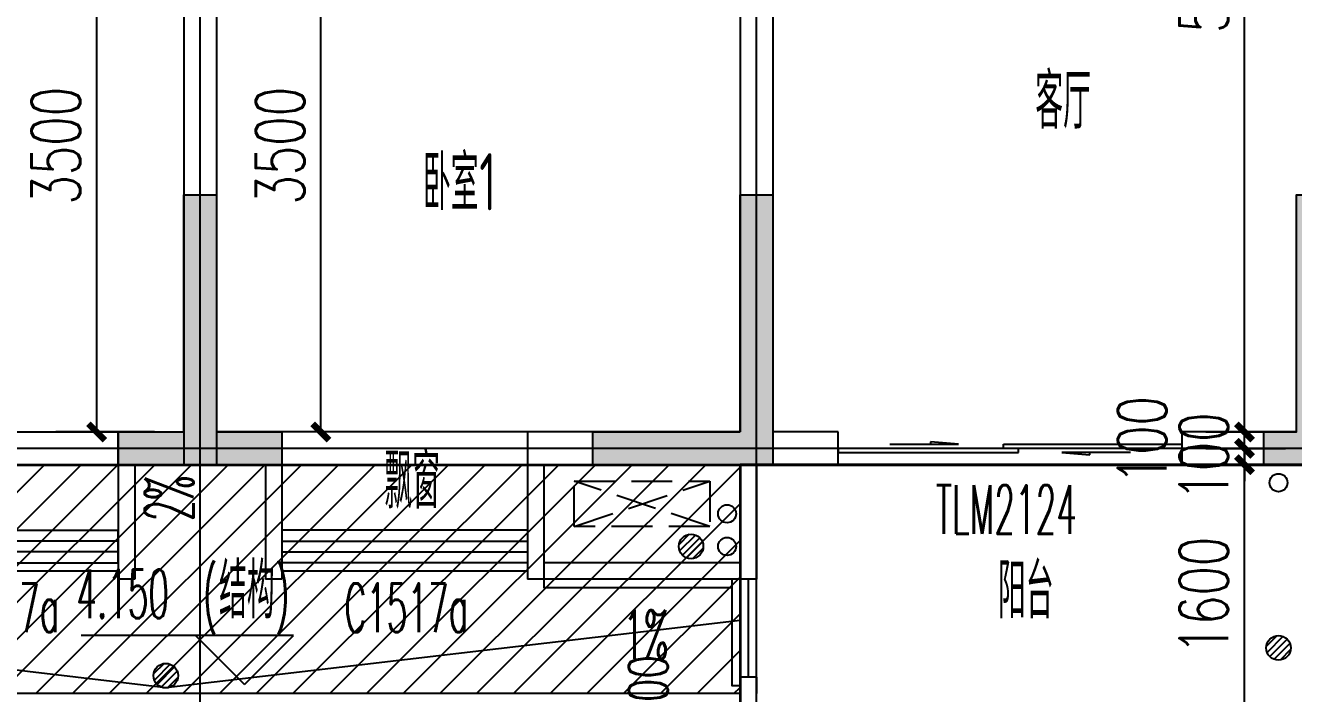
# Model space of a CAD drawing. Extents: x -59851 to 653804, y -249523 to 437614.
# Drawn here: x -31582 to -23831, y 136188 to 140275 of the extents above; entities that cross this region are included whole.
import ezdxf

# ---------------------------------------------------------------- set-up
doc = ezdxf.new("R2010")
doc.units = 0
doc.header["$LTSCALE"] = 1000
doc.header["$MEASUREMENT"] = 0
doc.linetypes.add('DASH', pattern=[0.35, 0.25, -0.1])
for name, color, linetype, lineweight in [('33计一半面积外廓线', 53, 'Continuous', 35), ('33计全面积外廓线', 21, 'Continuous', 35), ('A-第四道尺寸线(线脚尺寸)', 105, 'Continuous', 5)]:
    doc.layers.add(name, color=color, linetype=linetype, lineweight=lineweight)
doc.layers.add('_S-PS(排水管)', color=255, linetype='Continuous', plot=False)
doc.layers.add('A-降板区域（给结构）', color=155, linetype='Continuous', plot=False)
for name, color, linetype in [('_S-YS(雨水管)', 3, 'Continuous'), ('_S-空调立管', 7, 'Continuous'), ('A-ROOF', 7, 'Continuous'), ('A-看线', 105, 'Continuous'), ('A-空调室外机', 5, 'DASH'), ('A-第三道尺寸线', 105, 'Continuous'), ('A-线脚看线', 9, 'Continuous'), ('AE-FLOR', 151, 'Continuous'), ('DIM_ELEV', 3, 'Continuous'), ('DIM_SYMB', 3, 'Continuous'), ('DOTE', 16, 'Continuous'), ('NL', 5, 'Continuous'), ('PUB_HATCH', 8, 'Continuous'), ('PUB_TEXT', 7, 'Continuous'), ('WALL', 2, 'Continuous'), ('WINDOW', 4, 'Continuous'), ('WINDOW_TEXT', 7, 'Continuous'), ('ys', 154, 'Continuous'), ('剪力墙', 6, 'Continuous'), ('栏杆', 142, 'Continuous')]:
    doc.layers.add(name, color=color, linetype=linetype)
doc.styles.add('_TCH_DIM', font='SIMPLEX.shx', dxfattribs={"width": 0.7, "bigfont": 'GBCBIG.shx'})
doc.styles.add('_TCH_DIM_T3', font='SIMPLEX.shx', dxfattribs={"width": 0.705882, "bigfont": 'GBCBIG.shx'})
doc.styles.add('_TCH_WINDOW', font='SIMPLEX.shx', dxfattribs={"width": 0.7, "height": 3.5, "bigfont": 'GBCBIG.shx'})
doc.styles.get("Standard").update_dxf_attribs({"font": 'gbenor.shx', "width": 0.7, "bigfont": 'gbcbig.shx'})
doc.dimstyles.new('_TCH_ARCH&&100', dxfattribs={"dimtxt": 297.5, "dimasz": 100, "dimexe": 250, "dimexo": 300, "dimgap": 100, "dimtad": 1, "dimdec": 0, "dimzin": 0, "dimdsep": 46, "dimtxsty": '_TCH_DIM_T3', "dimblk": 'ARCHTICK', "dimcen": 0.09, "dimclrt": 7, "dimazin": 2, "dimtfac": 1, "dimtdec": 0, "dimtix": 1, "dimtmove": 2, "dimatfit": 3, "dimfxl": 0, "dimtolj": 1, "dimtzin": 0, "dimarcsym": 0})
doc.dimstyles.new('_TCH_ARCH&&80', dxfattribs={"dimtxt": 238, "dimasz": 80, "dimexe": 200, "dimexo": 240, "dimgap": 80, "dimtad": 1, "dimdec": 0, "dimzin": 0, "dimdsep": 46, "dimtxsty": '_TCH_DIM_T3', "dimblk": 'ARCHTICK', "dimcen": 0.09, "dimclrt": 7, "dimazin": 2, "dimtfac": 1, "dimtdec": 0, "dimtix": 1, "dimtmove": 2, "dimatfit": 3, "dimfxl": 0, "dimtolj": 1, "dimtzin": 0, "dimarcsym": 0})

# ---------------------------------------------------------------- blocks, each defined once
blk = doc.blocks.new('zhouxianshouceng0329')
at = {"layer": 'DOTE'}
for p, q in [((-27113.7, 194580), (-27113.7, 218959.5)), ((-30513.7, 194580), (-30513.7, 205888.3)), ((15572.3, 197088.3), (-44988.6, 197088.3))]:
    blk.add_line(p, q, dxfattribs=at)
blk = doc.blocks.new('jgjlq030328')
at = {"layer": 'PUB_HATCH'}
for points in [[(-277335, 8011.9), (-277335, 8211.9), (-276935, 8211.9), (-276935, 9661.9), (-276735, 9661.9), (-276735, 8211.9), (-276335, 8211.9), (-276335, 8011.9)], [(-273535, 8211.9), (-273535, 9661.9), (-273335, 9661.9), (-273335, 8011.9), (-274435, 8011.9), (-274435, 8211.9)], [(-270335, 8011.9), (-270335, 8211.9), (-270135, 8211.9), (-270135, 9661.9), (-269935, 9661.9), (-269935, 8211.9), (-269735, 8211.9), (-269735, 8011.9)]]:
    blk.add_hatch(color=256, dxfattribs=at).paths.add_polyline_path(points)
at = {"layer": '剪力墙'}
for points in [[(-277335, 8011.9), (-277335, 8211.9), (-276935, 8211.9), (-276935, 9661.9), (-276735, 9661.9), (-276735, 8211.9), (-276335, 8211.9), (-276335, 8011.9), (-277335, 8011.9), (-276735, 8011.9)], [(-270335, 8011.9), (-270335, 8211.9), (-270135, 8211.9), (-270135, 9661.9), (-269935, 9661.9), (-269935, 8211.9), (-269735, 8211.9), (-269735, 8011.9), (-270335, 8011.9), (-269935, 8011.9)], [(-273335, 8211.9), (-273335, 8211.9)]]:
    blk.add_lwpolyline(points, dxfattribs=at)
blk.add_lwpolyline([(-273535, 8211.9), (-273535, 9661.9), (-273335, 9661.9), (-273335, 8011.9), (-274435, 8011.9), (-274435, 8211.9)], close=True, dxfattribs=at)
blk = doc.blocks.new('$TCHSYS$WIN2D')
for p, q in [((-0.5, 0.5), (0.5, 0.5)), ((-0.5, 0.5), (-0.5, -0.5)), ((0.5, 0.5), (0.5, -0.5)), ((0.5, 0.1667), (-0.5, 0.1667)), ((0.5, -0.1667), (-0.5, -0.1667)), ((-0.5, -0.5), (0.5, -0.5))]:
    blk.add_line(p, q)
blk = doc.blocks.new('_ArchTick')
at = {"color": 0, "linetype": 'ByBlock', "const_width": 0.4}
blk.add_lwpolyline([(-0.5, -0.5), (0.5, 0.5)], dxfattribs=at)
blk = doc.blocks.new('*D728')
at = {"layer": 'A-第三道尺寸线', "color": 0, "lineweight": -2, "transparency": 16777216}
for p, q in [((11629.6, 164234.8), (11025.3, 164234.8)), ((11275.3, 160734.8), (11275.3, 164234.8)), ((11629.6, 160734.8), (11025.3, 160734.8))]:
    blk.add_line(p, q, dxfattribs=at)
at = {"layer": 'Defpoints', "color": 0, "transparency": 16777216}
for p in [(11275.3, 164234.8), (11929.6, 164234.8), (11929.6, 160734.8)]:
    blk.add_point(p, dxfattribs=at)
at = {"layer": 'A-第三道尺寸线', "color": 0, "lineweight": -2, "transparency": 16777216, "xscale": 100, "yscale": 100, "zscale": 100}
for p, rotation in [((11275.3, 164234.8), 90), ((11275.3, 160734.8), 270)]:
    blk.add_blockref('_ArchTick', p, dxfattribs=dict(at, rotation=rotation))
at = {"layer": 'A-第三道尺寸线', "color": 7, "transparency": 16777216, "insert": (11026.6, 162484.8), "char_height": 297.5, "attachment_point": 5, "rotation": 90, "style": '_TCH_DIM_T3'}
blk.add_mtext('\\A1;3500', dxfattribs=at)
blk = doc.blocks.new('2fxianjiao0331')
at = {"layer": 'A-线脚看线'}
for points in [[(-204609.1, 136938.4), (-203109.1, 136938.4)], [(-202109.1, 136938.4), (-200609.1, 136938.4)], [(-200509.1, 136888.3), (-200509.1, 136838.3), (-199359.1, 136838.3)], [(-199309.1, 136888.3), (-199359.1, 136888.3), (-199359.1, 136238.3), (-199309.1, 136238.3)]]:
    blk.add_lwpolyline(points, dxfattribs=at)
blk = doc.blocks.new('ktswaj')
at = {"linetype": 'DASH'}
blk.add_lwpolyline([(15990.1, 179082.6), (15990.1, 178253.3), (16268.4, 178253.3), (16268.4, 179082.6)], close=True, dxfattribs=at)
for points in [[(15990.1, 179082.6), (16268.4, 178253.3)], [(15990.1, 178253.3), (16268.4, 179082.6)]]:
    blk.add_lwpolyline(points, dxfattribs=at)
blk = doc.blocks.new('$DorLib2D$00000131')
at = {"color": 0, "linetype": 'Continuous'}
for p, q in [((0.15, 0.125), (0.2319, 0.1973)), ((0.2319, 0.1973), (0.2319, 0.125)), ((-0.5, 0.125), (-0.5, 0)), ((0.0192, 0.125), (-0.5, 0.125)), ((0.0192, 0), (0.0192, 0.125)), ((0.35, 0.125), (0.15, 0.125)), ((-0.5, 0), (0.0192, 0)), ((-0.024, 0), (0.5, 0)), ((-0.024, -0.125), (-0.024, 0)), ((0.5, 0), (0.5, -0.125)), ((-0.35, -0.125), (-0.15, -0.125)), ((-0.2319, -0.1973), (-0.2319, -0.125)), ((-0.15, -0.125), (-0.2319, -0.1973)), ((0.5, -0.125), (-0.024, -0.125))]:
    blk.add_line(p, q, dxfattribs=at)
blk = doc.blocks.new('*D739')
at = {"layer": 'A-第三道尺寸线', "color": 0, "lineweight": -2, "transparency": 16777216}
for p, q in [((-70533, -43701.8), (-70047.2, -43701.8)), ((-70297.2, -45301.8), (-70297.2, -43701.8)), ((-70533, -45301.8), (-70047.2, -45301.8))]:
    blk.add_line(p, q, dxfattribs=at)
at = {"layer": 'Defpoints', "color": 0, "transparency": 16777216}
for p in [(-70833, -43701.8), (-70297.2, -43701.8), (-70833, -45301.8)]:
    blk.add_point(p, dxfattribs=at)
at = {"layer": 'A-第三道尺寸线', "color": 0, "lineweight": -2, "transparency": 16777216, "xscale": 100, "yscale": 100, "zscale": 100}
for p, rotation in [((-70297.2, -43701.8), 90), ((-70297.2, -45301.8), 270)]:
    blk.add_blockref('_ArchTick', p, dxfattribs=dict(at, rotation=rotation))
at = {"layer": 'A-第三道尺寸线', "color": 7, "transparency": 16777216, "insert": (-70546, -44501.8), "char_height": 297.5, "attachment_point": 5, "rotation": 90, "style": '_TCH_DIM_T3'}
blk.add_mtext('\\A1;1600', dxfattribs=at)
blk = doc.blocks.new('*D740')
at = {"layer": 'A-第三道尺寸线', "color": 0, "lineweight": -2, "transparency": 16777216}
for p, q in [((-70297.2, -43601.8), (-70297.2, -43501.8)), ((-70533, -43601.8), (-70047.2, -43601.8)), ((-70297.2, -43701.8), (-70297.2, -43601.8)), ((-70533, -43701.8), (-70047.2, -43701.8)), ((-70297.2, -43701.8), (-70297.2, -43801.8))]:
    blk.add_line(p, q, dxfattribs=at)
at = {"layer": 'Defpoints', "color": 0, "transparency": 16777216}
for p in [(-70833, -43601.8), (-70297.2, -43601.8), (-70833, -43701.8)]:
    blk.add_point(p, dxfattribs=at)
at = {"layer": 'A-第三道尺寸线', "color": 0, "lineweight": -2, "transparency": 16777216, "xscale": 100, "yscale": 100, "zscale": 100}
for p, rotation in [((-70297.2, -43601.8), 270), ((-70297.2, -43701.8), 90)]:
    blk.add_blockref('_ArchTick', p, dxfattribs=dict(at, rotation=rotation))
at = {"layer": 'A-第三道尺寸线', "color": 7, "transparency": 16777216, "insert": (-70546, -43651.8), "char_height": 297.5, "attachment_point": 5, "rotation": 90, "style": '_TCH_DIM_T3'}
blk.add_mtext('\\A1;100', dxfattribs=at)
blk = doc.blocks.new('*D741')
at = {"layer": 'A-第三道尺寸线', "color": 0, "lineweight": -2, "transparency": 16777216}
for p, q in [((-70297.2, -43501.8), (-70297.2, -43401.8)), ((-70533, -43501.8), (-70047.2, -43501.8)), ((-70297.2, -43601.8), (-70297.2, -43501.8)), ((-70533, -43601.8), (-70047.2, -43601.8)), ((-70297.2, -43601.8), (-70297.2, -43701.8))]:
    blk.add_line(p, q, dxfattribs=at)
at = {"layer": 'Defpoints', "color": 0, "transparency": 16777216}
for p in [(-70833, -43501.8), (-70297.2, -43501.8), (-70833, -43601.8)]:
    blk.add_point(p, dxfattribs=at)
at = {"layer": 'A-第三道尺寸线', "color": 0, "lineweight": -2, "transparency": 16777216, "xscale": 100, "yscale": 100, "zscale": 100}
for p, rotation in [((-70297.2, -43501.8), 270), ((-70297.2, -43601.8), 90)]:
    blk.add_blockref('_ArchTick', p, dxfattribs=dict(at, rotation=rotation))
at = {"layer": 'A-第三道尺寸线', "color": 7, "transparency": 16777216, "insert": (-70922.2, -43551.8), "char_height": 297.5, "attachment_point": 5, "rotation": 90, "style": '_TCH_DIM_T3'}
blk.add_mtext('\\A1;100', dxfattribs=at)
blk = doc.blocks.new('*D742')
at = {"layer": 'A-第三道尺寸线', "color": 0, "lineweight": -2, "transparency": 16777216}
for p, q in [((-70533, -37901.8), (-70047.2, -37901.8)), ((-70297.2, -43501.8), (-70297.2, -37901.8)), ((-70533, -43501.8), (-70047.2, -43501.8))]:
    blk.add_line(p, q, dxfattribs=at)
at = {"layer": 'Defpoints', "color": 0, "transparency": 16777216}
for p in [(-70833, -37901.8), (-70297.2, -37901.8), (-70833, -43501.8)]:
    blk.add_point(p, dxfattribs=at)
at = {"layer": 'A-第三道尺寸线', "color": 0, "lineweight": -2, "transparency": 16777216, "xscale": 100, "yscale": 100, "zscale": 100}
for p, rotation in [((-70297.2, -37901.8), 90), ((-70297.2, -43501.8), 270)]:
    blk.add_blockref('_ArchTick', p, dxfattribs=dict(at, rotation=rotation))
at = {"layer": 'A-第三道尺寸线', "color": 7, "transparency": 16777216, "insert": (-70546, -40701.8), "char_height": 297.5, "attachment_point": 5, "rotation": 90, "style": '_TCH_DIM_T3'}
blk.add_mtext('\\A1;5600', dxfattribs=at)
blk = doc.blocks.new('*D753')
at = {"layer": 'A-第三道尺寸线', "color": 0, "lineweight": -2, "transparency": 16777216}
for p, q in [((-75729, -40001.8), (-76191.7, -40001.8)), ((-75941.7, -43501.8), (-75941.7, -40001.8)), ((-75729, -43501.8), (-76191.7, -43501.8))]:
    blk.add_line(p, q, dxfattribs=at)
at = {"layer": 'Defpoints', "color": 0, "transparency": 16777216}
for p in [(-75941.7, -40001.8), (-75429, -40001.8), (-75429, -43501.8)]:
    blk.add_point(p, dxfattribs=at)
at = {"layer": 'A-第三道尺寸线', "color": 0, "lineweight": -2, "transparency": 16777216, "xscale": 100, "yscale": 100, "zscale": 100}
for p, rotation in [((-75941.7, -40001.8), 90), ((-75941.7, -43501.8), 270)]:
    blk.add_blockref('_ArchTick', p, dxfattribs=dict(at, rotation=rotation))
at = {"layer": 'A-第三道尺寸线', "color": 7, "transparency": 16777216, "insert": (-76190.5, -41751.8), "char_height": 297.5, "attachment_point": 5, "rotation": 90, "style": '_TCH_DIM_T3'}
blk.add_mtext('\\A1;3500', dxfattribs=at)
blk = doc.blocks.new('*D309')
at = {"layer": 'A-第四道尺寸线(线脚尺寸)', "color": 0, "lineweight": -2, "transparency": 16777216}
for p, q in [((-27555.6, 135988.3), (-27555.6, 136068.3)), ((-27290.2, 135988.3), (-27755.6, 135988.3)), ((-27555.6, 135888.3), (-27555.6, 135988.3)), ((-27290.2, 135888.3), (-27755.6, 135888.3)), ((-27555.6, 135888.3), (-27555.6, 135808.3))]:
    blk.add_line(p, q, dxfattribs=at)
at = {"layer": 'Defpoints', "color": 0, "transparency": 16777216}
for p in [(-27555.6, 135988.3), (-27050.2, 135988.3), (-27050.2, 135888.3)]:
    blk.add_point(p, dxfattribs=at)
at = {"layer": 'A-第四道尺寸线(线脚尺寸)', "color": 0, "lineweight": -2, "transparency": 16777216, "xscale": 80, "yscale": 80, "zscale": 80}
for p, rotation in [((-27555.6, 135988.3), 270), ((-27555.6, 135888.3), 90)]:
    blk.add_blockref('_ArchTick', p, dxfattribs=dict(at, rotation=rotation))
at = {"layer": 'A-第四道尺寸线(线脚尺寸)', "color": 7, "transparency": 16777216, "insert": (-27775.6, 136208.3), "char_height": 238, "attachment_point": 5, "rotation": 90, "style": '_TCH_DIM_T3'}
blk.add_mtext('\\A1;100', dxfattribs=at)
blk = doc.blocks.new('_LV13')
at = {"color": 0}
for p, q in [((-0.071, 0.495), (-0.495, 0.071)), ((0.183, 0.465), (-0.465, -0.183)), ((0.354, 0.354), (-0.354, -0.354)), ((0.465, 0.183), (-0.183, -0.465)), ((0.495, -0.071), (0.071, -0.495))]:
    blk.add_line(p, q, dxfattribs=at)
blk.add_circle((0, 0), 0.5)
blk = doc.blocks.new('e30505')
at = {"layer": '_S-PS(排水管)'}
blk.add_lwpolyline([(-133872.6, 57933.5, 1), (-133762.6, 57933.5, 1)], format="xyb", close=True, dxfattribs=at)
at = {"layer": '_S-YS(雨水管)'}
blk.add_lwpolyline([(-130392.6, 57743.5, 1), (-130502.6, 57743.5, 1)], format="xyb", close=True, dxfattribs=at)
at = {"layer": '_S-空调立管'}
blk.add_lwpolyline([(-130392.6, 57543.5, 1), (-130502.6, 57543.5, 1)], format="xyb", close=True, dxfattribs=at)
at = {"layer": 'NL', "ltscale": 0.5, "extrusion": (0, 0, -1), "xscale": 150, "yscale": 150, "zscale": -150}
for p in [(130227.6, 57543.5), (133817.6, 56923.5)]:
    blk.add_blockref('_LV13', p, dxfattribs=at)
blk = doc.blocks.new('rqwerqwrqq')
at = {"layer": 'A-ROOF'}
blk.add_lwpolyline([(-162594.2, 242310.5), (-169194.2, 242310.5)], dxfattribs=at)
at = {"layer": 'DIM_ELEV'}
for p, q in [((-165322.9, 242666.4), (-166621.1, 242666.4)), ((-165622.9, 242366.4), (-165922.9, 242666.4)), ((-165622.9, 242366.4), (-165322.9, 242666.4))]:
    blk.add_line(p, q, dxfattribs=at)
at = {"layer": 'PUB_TEXT', "style": '_TCH_DIM'}
for s, height, width, p in [('结构', 337.59, 0.7, (-165779.1, 242771.4)), ('4.150', 297.5, 0.494118, (-166651.1, 242771.4)), ('(', 297.5, 0.494118, (-165877.1, 242771.4)), (')', 297.5, 0.494118, (-165435, 242771.4))]:
    blk.add_text(s, height=height, dxfattribs=dict(at, width=width)).set_placement(p)
blk = doc.blocks.new('a3huxing0323')
at = {"layer": 'A-看线'}
blk.add_lwpolyline([(9907.6, 160734.8), (11407.6, 160734.8)], dxfattribs=at)
at = {"layer": 'WALL'}
for p, q in [((12007.6, 164334.8), (12007.6, 160534.8)), ((11807.6, 164234.8), (11807.6, 160734.8)), ((11407.6, 160734.8), (11807.6, 160734.8)), ((11407.6, 160734.8), (11407.6, 160134.8)), ((11507.6, 160534.8), (12007.6, 160534.8)), ((11507.6, 160534.8), (11507.6, 160034.8)), ((11407.6, 159934.8), (11407.6, 160134.8)), ((11507.6, 160034.8), (11507.6, 159834.8)), ((11407.6, 159934.8), (11407.6, 159834.8)), ((11507.6, 159834.8), (11407.6, 159834.8))]:
    blk.add_line(p, q, dxfattribs=at)
at = {"layer": 'WINDOW'}
ref = blk.add_blockref('$TCHSYS$WIN2D', (10657.6, 160034.8), dxfattribs=dict(at, xscale=1500, yscale=200, zscale=1500))
ref.add_attrib('A', 'C1517a', (10290.1, 159511), dxfattribs={"layer": 'WINDOW_TEXT', "height": 297.5, "style": '_TCH_WINDOW', "width": 0.494118})
at = {"layer": 'A-第三道尺寸线'}
dim = blk.add_aligned_dim(p1=(11929.6, 160734.8), p2=(11929.6, 164234.8), distance=654.3, dimstyle='_TCH_ARCH&&100', dxfattribs=at)
dim.commit()
dim.dimension.update_dxf_attribs({"geometry": '*D728', "text_midpoint": (11026.6, 162484.8)})
blk = doc.blocks.new('750CHUFANGNCHUANG')
at = {"layer": 'A-看线'}
blk.add_lwpolyline([(-74679, -43501.8), (-76179, -43501.8)], dxfattribs=at)
at = {"layer": 'AE-FLOR'}
for points in [[(-73379, -44401.8), (-73379, -45001.8)], [(-73279, -45001.8), (-73279, -44401.8)]]:
    blk.add_lwpolyline(points, dxfattribs=at)
at = {"layer": 'WALL'}
for p, q in [((-76779, -39901.8), (-76779, -43701.8)), ((-73179, -39901.8), (-73179, -43501.8)), ((-76579, -40001.8), (-76579, -43501.8)), ((-73379, -40001.8), (-73379, -43501.8)), ((-76179, -43501.8), (-76579, -43501.8)), ((-76179, -43501.8), (-76179, -44101.8)), ((-74679, -43501.8), (-74679, -44101.8)), ((-73379, -43501.8), (-74679, -43501.8)), ((-72779, -43501.8), (-73179, -43501.8)), ((-72779, -43701.8), (-72779, -43501.8)), ((-69979, -43501.8), (-70679, -43501.8)), ((-70679, -43501.8), (-70679, -43701.8)), ((-76279, -43701.8), (-76779, -43701.8)), ((-76279, -43701.8), (-76279, -44201.8)), ((-74579, -43701.8), (-74579, -44201.8)), ((-73379, -43701.8), (-74579, -43701.8)), ((-73379, -43701.8), (-73379, -44401.8)), ((-73279, -43701.8), (-72779, -43701.8)), ((-73279, -43701.8), (-73279, -44401.8)), ((-70679, -43701.8), (-69979, -43701.8)), ((-76179, -44101.8), (-76179, -44301.8)), ((-74679, -44101.8), (-74679, -44301.8)), ((-76279, -44201.8), (-76279, -44401.8)), ((-74579, -44201.8), (-74579, -44401.8)), ((-76179, -44301.8), (-76179, -44401.8)), ((-74679, -44301.8), (-74679, -44401.8)), ((-76179, -44401.8), (-76279, -44401.8)), ((-74579, -44401.8), (-74679, -44401.8)), ((-73279, -44401.8), (-73379, -44401.8)), ((-73379, -45001.8), (-73379, -45301.8)), ((-73279, -45001.8), (-73379, -45001.8)), ((-73279, -45001.8), (-73279, -45101.8))]:
    blk.add_line(p, q, dxfattribs=at)
at = {"layer": 'WINDOW'}
blk.add_line((-70679, -43701.8), (-72779, -43701.8), dxfattribs=at)
at = {"layer": '栏杆'}
for points in [[(-73379, -44301.8), (-74579, -44301.8)], [(-73379, -44401.8), (-74579, -44401.8)], [(-73329, -44401.8), (-73329, -45001.8)]]:
    blk.add_lwpolyline(points, dxfattribs=at)
at = {"layer": 'A-空调室外机', "extrusion": (0, 0, -1), "zscale": -1, "rotation": 90}
blk.add_blockref('ktswaj', (252646.9, -60070.2), dxfattribs=at)
at = {"layer": 'WINDOW'}
ref = blk.add_blockref('$DorLib2D$00000131', (-71729, -43601.8), dxfattribs=dict(at, xscale=-2100, yscale=200, zscale=2100))
ref.add_attrib('A', 'TLM2124', (-72184, -44125.5), dxfattribs={"layer": 'WINDOW_TEXT', "height": 297.5, "style": '_TCH_WINDOW', "width": 0.494118})
ref = blk.add_blockref('$TCHSYS$WIN2D', (-75429, -44201.8), dxfattribs=dict(at, xscale=-1500, yscale=200, zscale=1500))
ref.add_attrib('A', 'C1517a', (-75796.5, -44725.5), dxfattribs={"layer": 'WINDOW_TEXT', "height": 297.5, "style": '_TCH_WINDOW', "width": 0.494118})
at = {"layer": 'PUB_TEXT', "width": 0.7}
for s, height, p in [('客厅', 337.59, (-71575.4, -41647.7)), ('卧室', 337.59, (-75317.4, -42147.2)), ('1', 350, (-74973.3, -42147.2)), ('飘窗', 337.59, (-75552.9, -43969.2)), ('阳台', 337.59, (-71803.5, -44642.5))]:
    blk.add_text(s, height=height, dxfattribs=at).set_placement(p)
at = {"layer": 'A-第三道尺寸线'}
for p1, p2, distance, picture, middle in [((-70833, -43501.8), (-70833, -37901.8), -535.7, '*D742', (-70546, -40701.8)), ((-75429, -43501.8), (-75429, -40001.8), 512.8, '*D753', (-76190.5, -41751.8)), ((-70833, -43701.8), (-70833, -43601.8), -535.7, '*D740', (-70546, -43651.8)), ((-70833, -45301.8), (-70833, -43701.8), -535.7, '*D739', (-70546, -44501.8))]:
    dim = blk.add_aligned_dim(p1=p1, p2=p2, distance=distance, dimstyle='_TCH_ARCH&&100', dxfattribs=at)
    dim.commit()
    dim.dimension.update_dxf_attribs({"geometry": picture, "text_midpoint": middle})
dim = blk.add_linear_dim(base=(-70297.2, -43501.8), p1=(-70833, -43601.8), p2=(-70833, -43501.8), angle=90, dimstyle='_TCH_ARCH&&100', dxfattribs=at)
dim.commit()
dim.dimension.update_dxf_attribs({"geometry": '*D741', "text_midpoint": (-70922.2, -43551.8), "dimtype": 129})
blk = doc.blocks.new('2cengxianjiao0427')
at = {"layer": 'A-第四道尺寸线(线脚尺寸)'}
dim = blk.add_linear_dim(base=(-27555.6, 135988.3), p1=(-27050.2, 135888.3), p2=(-27050.2, 135988.3), angle=90, dimstyle='_TCH_ARCH&&80', dxfattribs=at)
dim.commit()
dim.dimension.update_dxf_attribs({"geometry": '*D309', "text_midpoint": (-27775.6, 136208.3), "dimtype": 129})

msp = doc.modelspace()

# ---------------------------------------------------------------- linework, layer by layer
at = {"layer": '33计一半面积外廓线'}
msp.add_lwpolyline([(-27213.7, 137588.3), (-27213.7, 135988.3), (-20213.7, 135988.3), (-20213.7, 137588.3)], close=True, dxfattribs=at)
at = {"layer": '33计全面积外廓线'}
msp.add_lwpolyline([(-44213.7, 146488.3), (-44213.7, 137588.3), (186.3, 137588.3)], dxfattribs=at)

# ---------------------------------------------------------------- block references
msp.add_blockref('zhouxianshouceng0329', (0, -59400))
at = {"layer": '剪力墙'}
msp.add_blockref('jgjlq030328', (246321.3, 129576.4), dxfattribs=at)

# ---------------------------------------------------------------- next in the draw order: block references
msp.add_blockref('a3huxing0323', (-42421.3, -22946.5))

# ---------------------------------------------------------------- next in the draw order: hatches: boundary and pattern name
at = {"layer": 'A-降板区域（给结构）', "linetype": 'DASH'}
h = msp.add_hatch(dxfattribs=at)
h.set_pattern_fill('ANSI31', color=215, scale=100)
h.set_pattern_definition([(45, (0.02, 3e-11), (-112.2532, 112.2532), [])])
h.paths.add_polyline_path([(-33813.7, 137588.3), (-27213.7, 137588.3), (-27213.7, 136188.3), (-33813.7, 136188.3)])

# ---------------------------------------------------------------- next in the draw order: linework, layer by layer
at = {"layer": 'A-降板区域（给结构）', "color": 215}
msp.add_lwpolyline([(-33813.7, 137588.3), (-27213.7, 137588.3), (-27213.7, 136188.3), (-33813.7, 136188.3)], close=True, dxfattribs=at)
at = {"layer": 'ys'}
msp.add_lwpolyline([(-27213.7, 136635.2), (-30723.7, 136223.3), (-33813.7, 136588.3)], dxfattribs=at)

# ---------------------------------------------------------------- next in the draw order: block references
msp.add_blockref('2fxianjiao0331', (172095.4, 0))

# ---------------------------------------------------------------- next in the draw order: block references
msp.add_blockref('750CHUFANGNCHUANG', (46165.3, 181290.1))

# ---------------------------------------------------------------- next in the draw order: linework, layer by layer
at = {"layer": 'DIM_SYMB'}
for points in [[(-30450.1, 137558.6, 0, 0, 0), (-30450.1, 137280.3, 80, 0, 0), (-30450.1, 136980.3, 0, 0, 0)], [(-27628.5, 136295.3, 0, 0, 0), (-27906.8, 136295.3, 80, 0, 0), (-28206.8, 136295.3, 0, 0, 0)]]:
    msp.add_lwpolyline(points, format="xyseb", dxfattribs=at)

# ---------------------------------------------------------------- next in the draw order: block references
for name, p in [('2cengxianjiao0427', (0, 0)), ('rqwerqwrqq', (135380.5, -106122.2))]:
    msp.add_blockref(name, p)
at = {"xscale": -1}
msp.add_blockref('e30505', (-157741.3, 79544.8, 0), dxfattribs=at)
at = {"layer": 'NL', "ltscale": 0.5, "extrusion": (0, 0, -1), "xscale": -150, "yscale": 150, "zscale": -150}
msp.add_blockref('_LV13', (30723.7, 136298.3), dxfattribs=at)

# ---------------------------------------------------------------- next in the draw order: texts
at = {"layer": 'PUB_TEXT', "style": '_TCH_DIM', "width": 0.494118}
msp.add_text('2%', height=297.5, rotation=90, dxfattribs=at).set_placement((-30555.1, 137245.2))
msp.add_text('1%', height=297.5, dxfattribs=at).set_placement((-27927.9, 136400.3))

doc.saveas('drawing.dxf')
